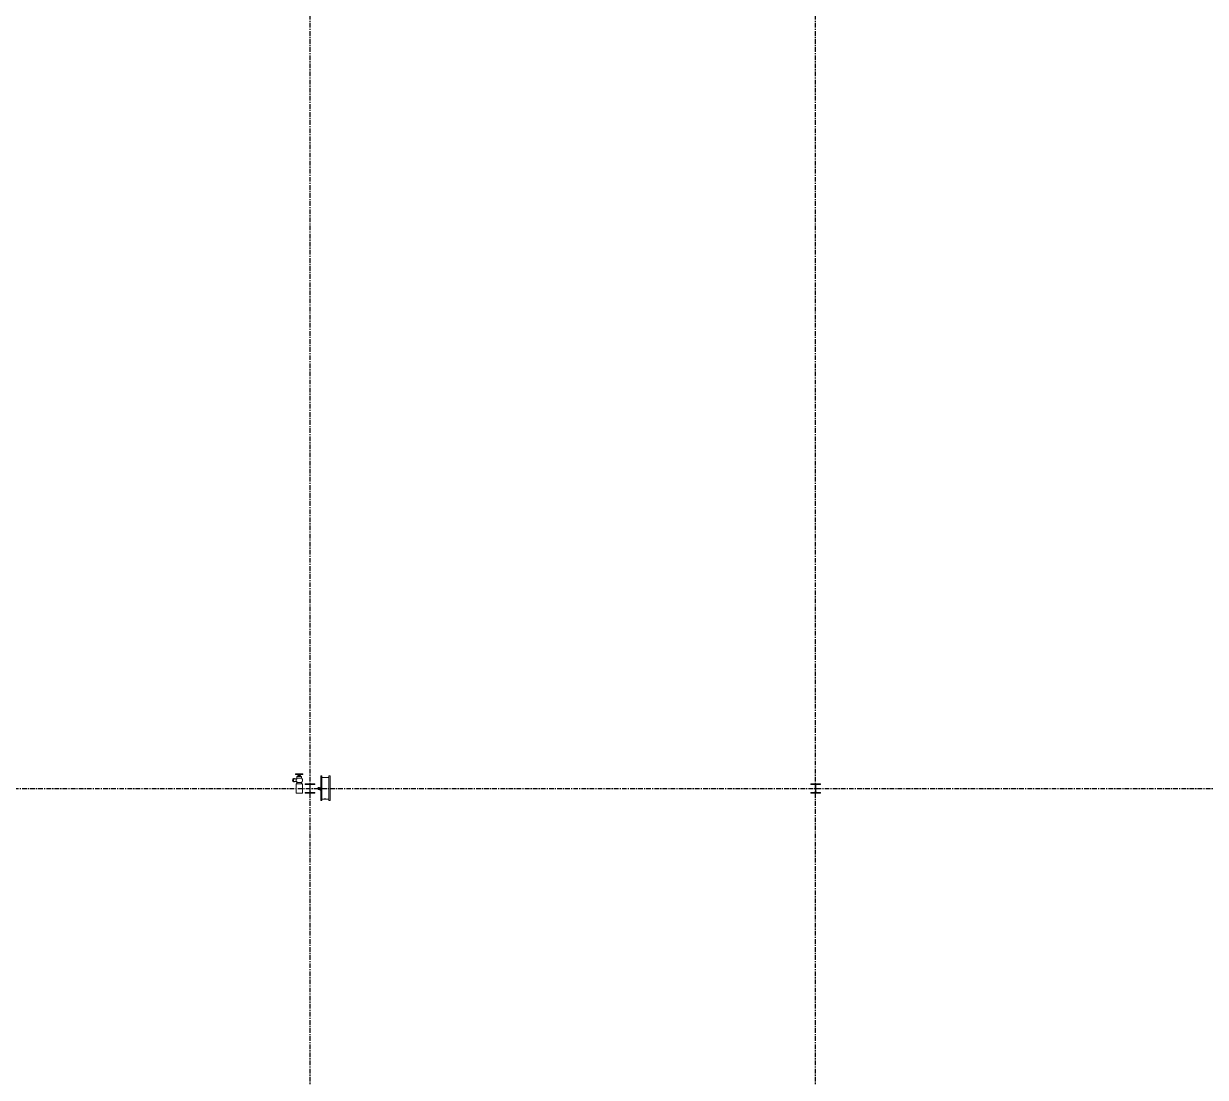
# Model space of a CAD drawing. Header units: millimetres. Extents: x -677815 to 406757, y -145898 to 39000.
# Drawn here: x 169883 to 195800, y -30338 to -7227 of the extents above; entities that cross this region are included whole.
import ezdxf

# ---------------------------------------------------------------- set-up
doc = ezdxf.new("R2010")
doc.units = ezdxf.units.MM
doc.header["$LTSCALE"] = 8
doc.linetypes.add('Xref building Toll$0$Grid Line', pattern=[22.225, 12.7, -3.175, 3.175, -3.175])
for name, color, linetype, lineweight in [('Xref building Toll$0$A-GENM', 8, 'Continuous', 9), ('Xref building Toll$0$P-SANR-FIXT', 8, 'Continuous', 9), ('Xref building Toll$0$S-COLS', 8, 'Continuous', 9)]:
    doc.layers.add(name, color=color, linetype=linetype, lineweight=lineweight)
doc.layers.add('Xref building Toll$0$S-GRID', color=8, linetype='Continuous')

# ---------------------------------------------------------------- blocks, each defined once
blk = doc.blocks.new('Xref building Toll$0$Toll Grids')
at = {"layer": 'Xref building Toll$0$S-GRID', "linetype": 'Xref building Toll$0$Grid Line'}
for p, q in [((176166, -125373.3), (176166, 36031.5)), ((187253, -125373.3), (187253, 36031.5)), ((-9195.8, -24000), (280997.7, -24000))]:
    blk.add_line(p, q, dxfattribs=at)
blk = doc.blocks.new('Xref building Toll$0$UC-Universal Column-Column - C2_5-200UC60-1338436-MASTER GROUND FLOOR')
at = {"layer": 'Xref building Toll$0$S-COLS', "lineweight": 18}
for p, q in [((105, 102.5), (-105, 102.5)), ((-105, 102.5), (-105, 88.3)), ((-105, 88.3), (-16.05, 88.3)), ((-4.65, 76.9), (-4.65, -76.9)), ((4.65, -76.9), (4.65, 76.9)), ((16.05, 88.3), (105, 88.3)), ((105, 88.3), (105, 102.5)), ((-16.05, -88.3), (-105, -88.3)), ((-105, -88.3), (-105, -102.5)), ((-105, -102.5), (105, -102.5)), ((105, -88.3), (16.05, -88.3)), ((105, -102.5), (105, -88.3))]:
    blk.add_line(p, q, dxfattribs=at)
at = {"layer": 'Xref building Toll$0$S-COLS'}
for p, q in [((-105, 102.5), (-105, 102.5)), ((-105, 88.3), (-105, 88.3)), ((105, 102.5), (105, 102.5)), ((105, 88.3), (105, 88.3)), ((-105, -88.3), (-105, -88.3)), ((-105, -102.5), (-105, -102.5)), ((105, -88.3), (105, -88.3)), ((105, -102.5), (105, -102.5))]:
    blk.add_line(p, q, dxfattribs=at)
at = {"layer": 'Xref building Toll$0$S-COLS', "lineweight": 18}
for centre, start, end in [((-16.05, 76.9), 0, 90), ((16.05, 76.9), 90, 180), ((-16.05, -76.9), 270, 0), ((16.05, -76.9), 180, 270)]:
    blk.add_arc(centre, 11.4, start, end, dxfattribs=at)
blk = doc.blocks.new('Xref building Toll$0$HYD-SINGLE HEAD - Standard-V337-MASTER GROUND FLOOR')
at = {"layer": 'Xref building Toll$0$A-GENM'}
for p, q in [((186, 12), (-14, 12)), ((-14, -128), (-14, 12)), ((186, 12), (186, -128)), ((231, 71), (231, 54)), ((236, 54), (236, -4)), ((296, -4), (296, 54)), ((301, 54), (301, 71)), ((390, 12), (390, -9)), ((390, 12), (400, 12)), ((400, 12), (409, 12)), ((410, -32), (410, 12)), ((-14, -128), (186, -128)), ((217, -8), (186, -8)), ((186, -108), (217, -108)), ((217, -8), (217, -10)), ((217, -58), (217, -8)), ((217, -108), (217, -58)), ((217, -107), (217, -108)), ((347, -8), (315, -8)), ((315, -58), (315, -8)), ((315, -8), (315, -10)), ((315, -108), (315, -58)), ((315, -107), (315, -108)), ((315, -108), (347, -108)), ((347, -10), (347, -8)), ((347, -8), (347, -108)), ((367, -28), (347, -28)), ((347, -88), (367, -88)), ((347, -108), (347, -107)), ((367, -43), (367, -28)), ((367, -28), (367, -88)), ((390, -48), (367, -48)), ((367, -68), (393, -68)), ((367, -88), (367, -73)), ((390, -58), (390, -128)), ((400, -128), (390, -128)), ((409, -128), (400, -128)), ((410, -128), (410, -108))]:
    blk.add_line(p, q, dxfattribs=at)
at = {"layer": 'Xref building Toll$0$A-GENM', "flags": 128}
for points in [[(217, -8), (220, -7), (222, -5), (224, -3), (226, -1), (228, 0), (231, 2), (233, 3), (236, 4), (238, 6), (241, 7), (243, 8), (246, 8), (249, 9), (252, 10), (254, 10), (257, 11), (260, 11), (263, 11), (265, 12), (268, 12), (271, 11), (274, 11), (277, 11), (279, 10), (282, 10), (285, 9), (287, 8), (290, 7), (293, 6), (295, 5), (298, 4), (300, 3), (303, 1), (305, 0), (307, -2), (310, -3), (312, -5), (314, -7), (315, -8)], [(390, 12), (390, 12), (390, 12), (390, 13), (390, 13), (390, 14), (390, 14), (390, 14), (390, 15), (390, 15), (390, 15), (391, 16), (391, 16), (391, 16), (391, 17), (391, 17), (392, 17), (392, 18), (392, 18), (392, 18), (393, 19), (393, 19), (393, 19), (394, 19), (394, 20), (394, 20), (395, 20), (395, 20), (395, 21), (396, 21), (396, 21), (396, 21), (397, 21), (397, 21), (398, 21), (398, 21), (398, 21), (399, 21), (399, 22), (400, 22), (400, 22), (400, 22), (401, 21), (401, 21), (402, 21), (402, 21), (402, 21), (403, 21), (403, 21), (403, 21), (404, 21), (404, 20), (405, 20), (405, 20), (405, 20), (406, 20), (406, 19), (406, 19), (406, 19), (407, 19), (407, 18), (407, 18), (408, 18), (408, 17), (408, 17), (408, 17), (408, 16), (409, 16), (409, 16), (409, 15), (409, 15), (409, 14), (409, 14), (409, 14), (409, 13), (410, 13), (410, 13), (410, 12), (410, 12), (410, 12)], [(390, -9), (390, -7), (390, -5), (390, -3), (390, -2), (390, 0), (390, 2), (390, 3), (390, 4), (390, 5), (390, 6), (390, 7), (390, 8), (390, 9), (390, 10), (390, 10), (390, 11), (390, 11), (390, 11), (390, 12), (390, 12)], [(390, 12), (390, 11), (390, 11), (390, 11), (390, 11), (390, 10), (390, 10), (390, 9), (390, 8), (390, 7), (390, 6), (390, 5), (390, 4), (390, 2), (390, 1), (390, -1), (390, -2), (390, -4), (390, -6), (390, -8), (390, -10), (390, -12), (390, -14), (390, -16), (390, -18), (390, -21), (390, -23), (390, -25), (390, -28), (390, -31), (390, -33), (390, -36), (390, -38), (390, -41), (390, -44), (390, -47), (390, -49), (390, -52), (390, -55), (390, -58), (390, -61), (390, -63), (390, -66), (390, -69), (390, -72), (390, -74), (390, -77), (390, -80), (390, -82), (390, -85), (390, -88), (390, -90), (390, -93), (390, -95), (390, -97), (390, -100), (390, -102), (390, -104), (390, -106), (390, -108), (390, -110), (390, -112), (390, -114), (390, -115), (390, -117), (390, -118), (390, -120), (390, -121), (390, -122), (390, -123), (390, -124), (390, -125), (390, -126), (390, -127), (390, -127), (390, -128), (390, -128), (390, -128), (390, -128), (390, -128)], [(410, 12), (410, 11), (410, 11), (410, 11), (410, 11), (410, 10), (410, 10), (410, 9), (410, 8), (410, 7), (410, 6), (410, 5), (410, 4), (410, 2), (410, 1), (410, -1), (410, -2), (410, -4), (410, -6), (410, -8), (410, -10), (410, -12), (410, -14), (410, -16), (410, -18), (410, -21), (410, -23), (410, -25), (410, -28), (410, -31)], [(410, -128), (410, -128), (410, -128), (410, -128), (410, -128), (410, -127), (410, -126), (410, -126), (410, -125), (410, -124), (410, -123), (410, -122), (410, -121), (410, -119), (410, -118), (410, -116), (410, -115), (410, -113), (410, -111), (410, -109), (410, -107), (410, -105), (410, -103), (410, -101), (410, -99), (410, -96), (410, -94), (410, -91), (410, -89), (410, -86), (410, -84), (410, -81), (410, -79), (410, -76), (410, -73), (410, -70), (410, -68), (410, -65), (410, -62), (410, -59), (410, -56), (410, -54), (410, -51), (410, -48), (410, -45), (410, -43), (410, -40), (410, -37), (410, -35), (410, -32), (410, -29), (410, -27), (410, -24), (410, -22), (410, -20), (410, -17), (410, -15), (410, -13), (410, -11), (410, -9), (410, -7), (410, -5), (410, -3), (410, -2), (410, 0), (410, 2), (410, 3), (410, 4), (410, 5), (410, 6), (410, 7), (410, 8), (410, 9), (410, 10), (410, 10), (410, 11), (410, 11), (410, 11), (410, 12), (410, 12)], [(315, -108), (313, -110), (311, -112), (309, -114), (307, -116), (305, -117), (302, -119), (300, -120), (297, -121), (295, -123), (292, -124), (289, -125), (287, -125), (284, -126), (281, -127), (279, -127), (276, -128), (273, -128), (270, -128), (268, -128), (265, -128), (262, -128), (259, -128), (256, -128), (254, -127), (251, -127), (248, -126), (245, -125), (243, -124), (240, -123), (238, -122), (235, -121), (233, -120), (230, -118), (228, -117), (226, -115), (223, -114), (221, -112), (219, -110), (217, -108)], [(390, -105), (390, -103), (390, -101), (390, -99), (390, -96), (390, -94), (390, -91), (390, -89), (390, -86), (390, -84), (390, -81), (390, -79), (390, -76), (390, -73), (390, -70), (390, -68), (390, -65), (390, -62), (390, -59)], [(390, -128), (390, -128), (390, -128), (390, -128), (390, -128), (390, -127), (390, -126), (390, -126), (390, -125), (390, -124), (390, -123), (390, -122), (390, -121), (390, -119), (390, -118), (390, -116), (390, -115), (390, -113)], [(410, -128), (410, -129), (410, -129), (410, -130), (410, -130), (409, -130), (409, -131), (409, -131), (409, -132), (409, -132), (409, -132), (409, -133), (409, -133), (408, -133), (408, -134), (408, -134), (408, -134), (407, -135), (407, -135), (407, -135), (407, -136), (406, -136), (406, -136), (406, -136), (405, -137), (405, -137), (405, -137), (404, -137), (404, -137), (404, -138), (403, -138), (403, -138), (403, -138), (402, -138), (402, -138), (401, -138), (401, -138), (401, -138), (400, -138), (400, -138), (399, -138), (399, -138), (399, -138), (398, -138), (398, -138), (397, -138), (397, -138), (397, -138), (396, -138), (396, -138), (395, -138), (395, -137), (395, -137), (394, -137), (394, -137), (394, -137), (393, -136), (393, -136), (393, -136), (393, -136), (392, -135), (392, -135), (392, -135), (392, -134), (391, -134), (391, -134), (391, -133), (391, -133), (391, -133), (390, -132), (390, -132), (390, -131), (390, -131), (390, -131), (390, -130), (390, -130), (390, -129), (390, -129), (390, -129), (390, -128)], [(410, -108), (410, -110), (410, -112), (410, -114), (410, -115), (410, -117), (410, -118), (410, -120), (410, -121), (410, -122), (410, -123), (410, -124), (410, -125), (410, -126), (410, -127), (410, -127), (410, -128), (410, -128), (410, -128), (410, -128), (410, -128)]]:
    blk.add_lwpolyline(points, dxfattribs=at)
at = {"layer": 'Xref building Toll$0$A-GENM'}
blk.add_arc((400, -58), 10, 165, 225, dxfattribs=at)
for centre, major_axis, start_param, end_param in [((266, 71), (35, 0), 0, 3.141593), ((266, 54), (35, 0), 0, 3.141593), ((266, 71), (35, 0), 3.141593, 3.665191), ((266, 54), (35, 0), 3.141593, 3.665191), ((266, 54), (30, 0), 0, 3.141593), ((266, 54), (30, 0), 3.141593, 3.403392), ((266, -4), (30, 0), 0, 3.141593), ((266, 54), (30, 0), 6.021386, 6.283185), ((266, 71), (35, 0), 5.759587, 6.283185), ((266, 54), (35, 0), 5.759587, 6.283185), ((266, -4), (30, 0), 3.141593, 3.490659), ((266, -4), (30, 0), 5.934119, 6.283185)]:
    blk.add_ellipse(centre, major_axis=major_axis, ratio=0.5, start_param=start_param, end_param=end_param, dxfattribs=at)
blk = doc.blocks.new('Xref building Toll$0$Fire_Hose_Reel_-_Non_Hosted_9381 - Fire_Hose_Reel_-_Non_Hosted_9381-V436-MASTER GROUND FLOOR')
at = {"layer": 'Xref building Toll$0$P-SANR-FIXT'}
for p, q in [((269, 249), (-272, 249)), ((-272, 249), (-272, 224)), ((-272, 224), (-238, 224)), ((-238, 69), (-272, 69)), ((-272, 69), (-272, 44)), ((-272, 44), (269, 44)), ((-238, 224), (-238, 69)), ((-238, 224), (233, 224)), ((-238, 69), (233, 69)), ((-78, 250), (0, 250)), ((0, 23), (-20, 12)), ((-20, 12), (-20, -12)), ((-16, 40), (-16, 30)), ((0, 18), (-16, 9)), ((-16, 9), (-16, -9)), ((-13, 44), (-13, 27)), ((-1, 27), (-13, 20)), ((-11, 40), (0, 40)), ((-11, 16), (6, 27)), ((0, 27), (-11, 27)), ((-10, 27), (-10, 17)), ((0, 250), (78, 250)), ((0, 40), (11, 40)), ((11, 27), (0, 27)), ((20, 12), (0, 23)), ((16, 9), (0, 18)), ((40, 42), (10, 42)), ((10, 17), (10, 27)), ((25, 44), (11, 35)), ((11, 30), (32, 44)), ((12, 27), (12, 44)), ((16, 30), (16, 40)), ((16, -9), (16, 9)), ((33, 29), (18, -7)), ((20, -12), (20, 12)), ((22, -9), (36, 28)), ((33, 29), (36, 28)), ((36, 28), (33, 29)), ((41, 42), (40, 42)), ((223, 149), (224, 149)), ((233, 69), (233, 224)), ((233, 224), (269, 224)), ((269, 69), (233, 69)), ((269, 224), (269, 249)), ((269, 44), (269, 69)), ((-20, -12), (0, -23)), ((-16, -9), (0, -18)), ((0, -18), (16, -9)), ((0, -23), (20, -12))]:
    blk.add_line(p, q, dxfattribs=at)
at = {"layer": 'Xref building Toll$0$P-SANR-FIXT', "flags": 128}
for points in [[(-13, 20), (-14, 19), (-14, 19), (-15, 18), (-16, 17), (-17, 17), (-17, 16), (-18, 15), (-18, 15), (-19, 14), (-20, 13), (-20, 12), (-20, 12), (-21, 11), (-21, 10), (-22, 9), (-22, 8), (-22, 7), (-23, 6), (-23, 5), (-23, 4), (-23, 4), (-23, 3), (-23, 2), (-23, 1), (-23, 0), (-23, -1), (-23, -2), (-23, -3), (-23, -4), (-23, -5), (-23, -6), (-23, -7), (-22, -8), (-22, -8), (-22, -9), (-21, -10), (-21, -11), (-20, -12), (-20, -13), (-19, -13), (-19, -14), (-18, -15), (-18, -16), (-17, -16), (-16, -17), (-16, -18), (-15, -18), (-14, -19), (-13, -19), (-13, -20), (-12, -20), (-11, -21), (-10, -21), (-9, -22), (-8, -22), (-7, -22), (-7, -23), (-6, -23), (-5, -23), (-4, -23), (-3, -23), (-2, -23), (-1, -23), (0, -23), (1, -23), (2, -23), (3, -23), (4, -23), (5, -23), (6, -23), (6, -23), (7, -22), (8, -22), (9, -22), (10, -21), (11, -21), (12, -20), (12, -20), (13, -19), (14, -19), (15, -18), (15, -18), (16, -17), (17, -16), (17, -16), (18, -15), (19, -14), (19, -14), (20, -13), (20, -12), (21, -11), (21, -10), (22, -9), (22, -9)], [(-16, -11), (-17, -10), (-17, -10), (-17, -9), (-18, -8), (-18, -8), (-18, -7), (-19, -6), (-19, -5), (-19, -5), (-19, -4), (-19, -3), (-19, -2), (-19, -2), (-20, -1), (-20, 0), (-20, 1), (-19, 2), (-19, 2), (-19, 3), (-19, 4), (-19, 5), (-19, 5), (-19, 6), (-18, 7), (-18, 8), (-18, 8), (-17, 9), (-17, 10), (-17, 10), (-16, 11)], [(-16, 30), (-16, 29), (-16, 28), (-16, 26), (-16, 25), (-16, 24), (-16, 23), (-16, 22), (-16, 21), (-16, 19), (-16, 18), (-16, 17), (-16, 16), (-16, 15), (-16, 14), (-16, 13), (-16, 12), (-16, 11), (-16, 10), (-16, 9), (-16, 8), (-16, 8), (-16, 7), (-16, 6), (-16, 5), (-16, 5), (-16, 4), (-16, 4), (-16, 3), (-16, 2), (-16, 2), (-16, 2), (-16, 1), (-16, 1), (-16, 1), (-16, 0), (-16, 0), (-16, 0), (-16, 0), (-16, 0)], [(-16, 12), (-15, 12), (-15, 13), (-14, 13), (-14, 14), (-13, 15), (-12, 15), (-12, 16), (-11, 16), (-11, 16)], [(16, 0), (16, 0), (16, 0), (16, 0), (16, 0), (16, 1), (16, 1), (16, 1), (16, 2), (16, 2), (16, 2), (16, 3), (16, 3), (16, 4), (16, 5), (16, 5), (16, 6), (16, 7), (16, 7), (16, 8), (16, 9), (16, 10), (16, 11), (16, 12), (16, 13), (16, 14), (16, 15), (16, 16), (16, 17), (16, 18), (16, 19), (16, 20), (16, 21), (16, 23), (16, 24), (16, 25), (16, 26), (16, 27), (16, 28), (16, 30), (16, 30)], [(224, 149), (224, 149), (224, 149), (225, 149), (225, 149), (226, 149)], [(226, 129), (225, 129), (225, 129), (224, 129), (224, 129), (224, 129), (224, 129)], [(233, 141), (233, 140), (234, 140), (234, 139), (234, 139)], [(234, 139), (234, 139), (233, 138), (233, 138)], [(18, -7), (18, -8), (17, -9), (17, -9), (17, -10), (16, -11), (16, -11), (15, -12), (15, -13), (14, -13), (14, -14), (13, -14), (13, -15), (12, -15), (11, -16), (11, -16), (10, -17), (10, -17), (9, -17), (8, -18), (7, -18), (7, -18), (6, -19), (5, -19), (4, -19), (4, -19), (3, -19), (2, -19), (1, -19), (1, -20), (0, -20), (-1, -20), (-2, -19), (-3, -19), (-3, -19), (-4, -19), (-5, -19), (-6, -19), (-6, -18), (-7, -18), (-8, -18), (-8, -18), (-9, -17), (-10, -17), (-11, -16), (-11, -16), (-12, -16), (-12, -15), (-13, -15), (-14, -14), (-14, -13), (-15, -13), (-15, -12), (-16, -12)]]:
    blk.add_lwpolyline(points, dxfattribs=at)
at = {"layer": 'Xref building Toll$0$P-SANR-FIXT'}
for start, end in [(360, 180), (180, 360)]:
    blk.add_arc((0, 0), 12.5, start, end, dxfattribs=at)
blk = doc.blocks.new('Xref building Toll$0$building block 28092016')
at = {"layer": 'Xref building Toll$0$A-GENM', "rotation": 90}
blk.add_blockref('Xref building Toll$0$HYD-SINGLE HEAD - Standard-V337-MASTER GROUND FLOOR', (898420, -695586), dxfattribs=at)
at = {"layer": 'Xref building Toll$0$P-SANR-FIXT', "rotation": 270}
blk.add_blockref('Xref building Toll$0$Fire_Hose_Reel_-_Non_Hosted_9381 - Fire_Hose_Reel_-_Non_Hosted_9381-V436-MASTER GROUND FLOOR', (898906, -695499), dxfattribs=at)
at = {"layer": 'Xref building Toll$0$S-COLS', "rotation": 180}
for p in [(898716, -695499), (909803, -695499)]:
    blk.add_blockref('Xref building Toll$0$UC-Universal Column-Column - C2_5-200UC60-1338436-MASTER GROUND FLOOR', p, dxfattribs=at)
blk = doc.blocks.new('Xref building Toll')
for name, p in [('Xref building Toll$0$Toll Grids', (0, 0)), ('Xref building Toll$0$building block 28092016', (-722550, 671499))]:
    blk.add_blockref(name, p)

msp = doc.modelspace()

# ---------------------------------------------------------------- block references
msp.add_blockref('Xref building Toll', (0, 0))

doc.saveas('drawing.dxf')
